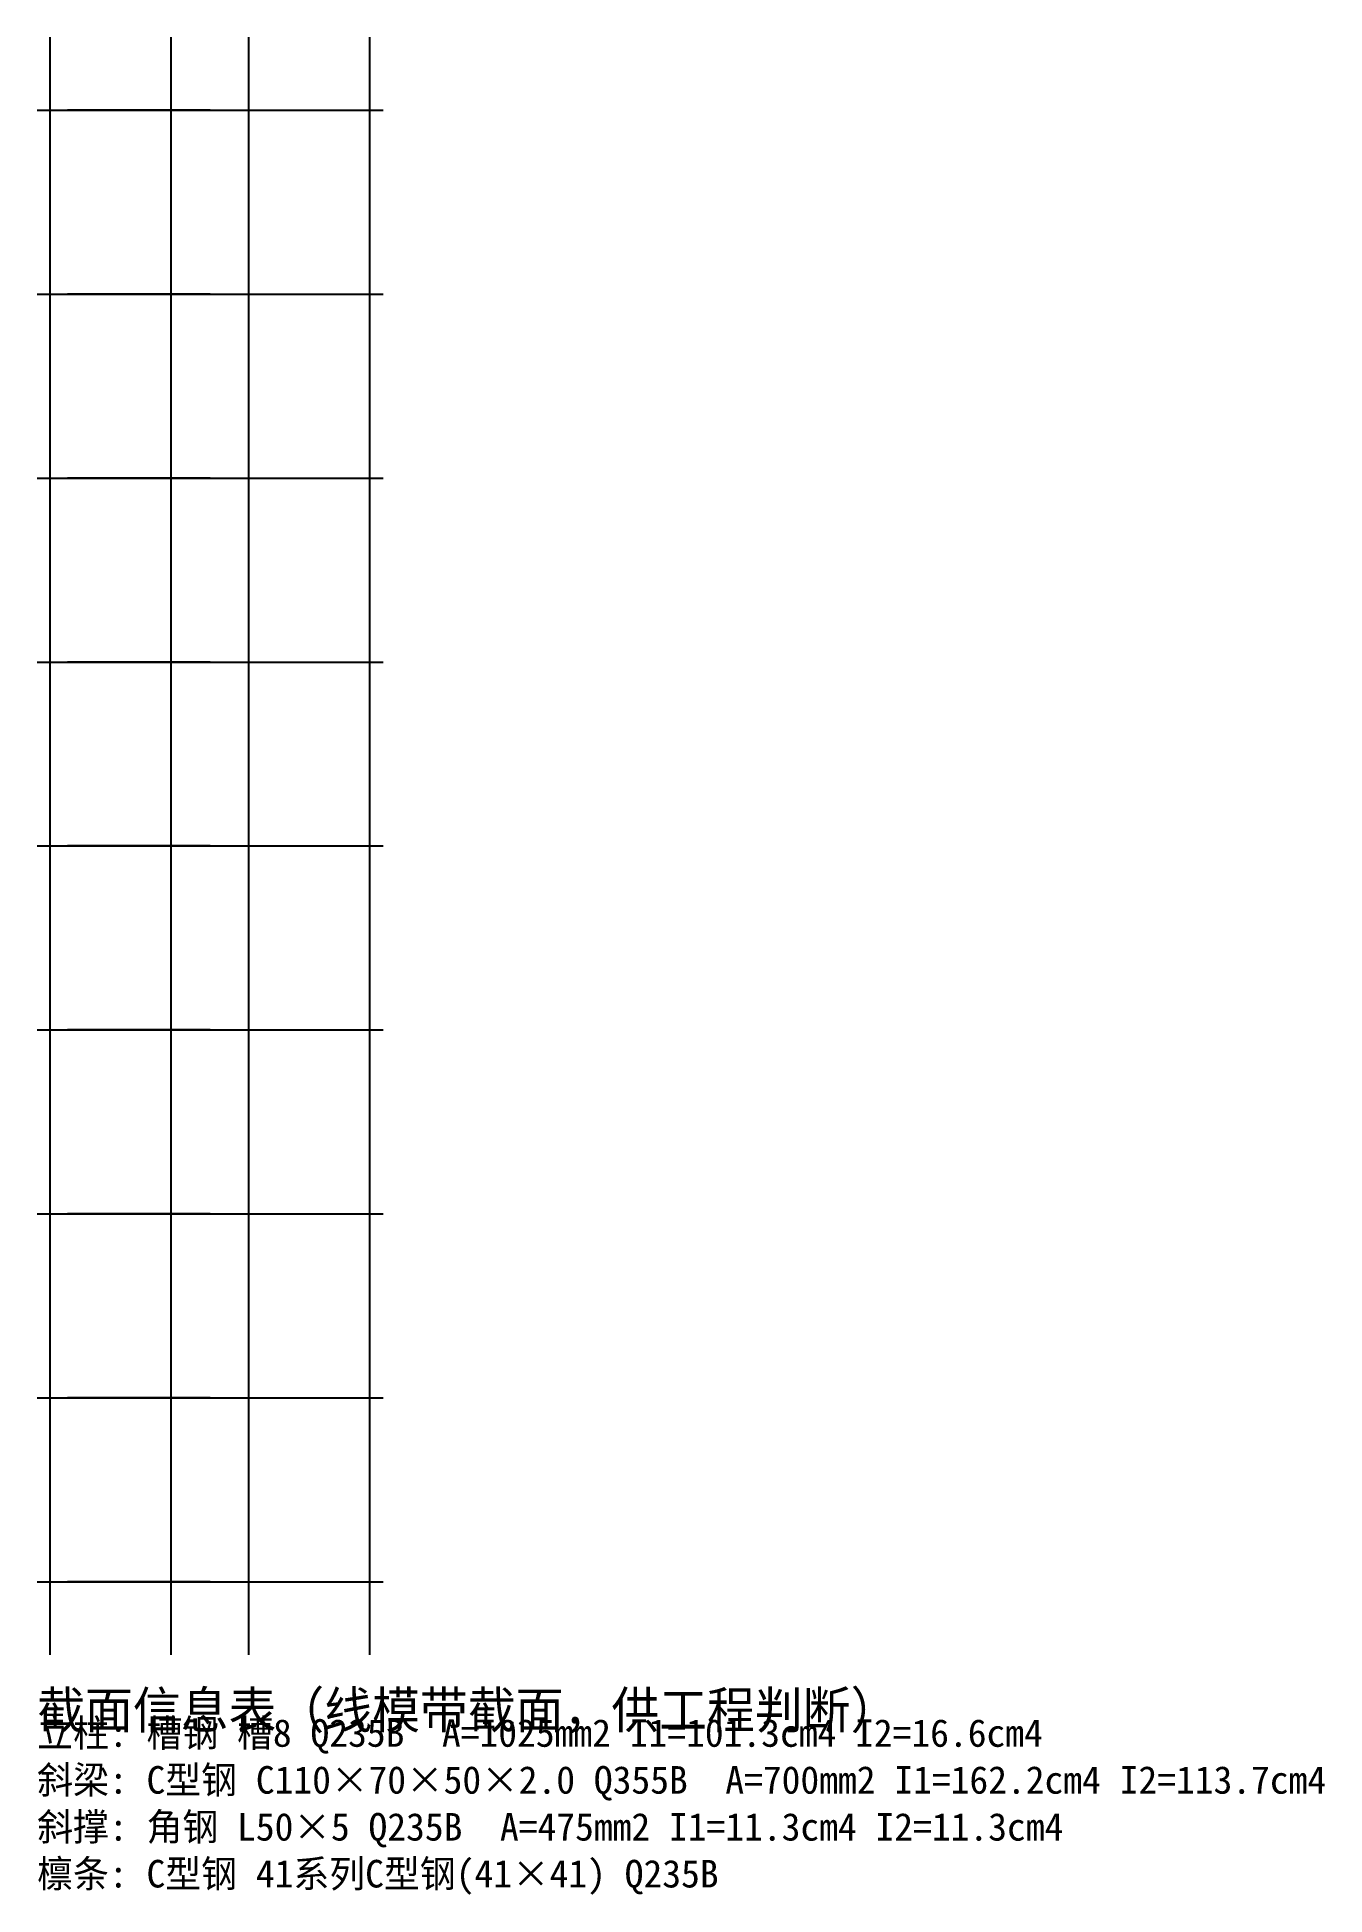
# Model space of a CAD drawing. Header units: millimetres. Extents: x 0 to 13994, y -11405 to 8795.
import ezdxf

# ---------------------------------------------------------------- set-up
doc = ezdxf.new("R2010")
doc.units = ezdxf.units.MM
doc.header["$PDMODE"] = 3
for name, color, linetype in [('L-BEAM', 5, 'Continuous'), ('L-BRACE', 6, 'Continuous'), ('L-COLUMN', 2, 'Continuous'), ('L-PURLIN', 3, 'Continuous'), ('L-SUPPORT', 1, 'Continuous')]:
    doc.layers.add(name, color=color, linetype=linetype)

msp = doc.modelspace()

# ---------------------------------------------------------------- linework, layer by layer
at = {"layer": 'L-BEAM'}
for p, q in [((0, 8000, 850), (3758.77, 8000, 2218.081)), ((0, 6000, 850), (3758.77, 6000, 2218.081)), ((0, 4000, 850), (3758.77, 4000, 2218.081)), ((0, 2000, 850), (3758.77, 2000, 2218.081)), ((0, 0, 850), (3758.77, 0, 2218.081)), ((0, -2000, 850), (3758.77, -2000, 2218.081)), ((0, -4000, 850), (3758.77, -4000, 2218.081)), ((0, -6000, 850), (3758.77, -6000, 2218.081)), ((0, -8000, 850), (3758.77, -8000, 2218.081))]:
    msp.add_line(p, q, dxfattribs=at)
at = {"layer": 'L-BRACE'}
for p, q in [((1879.385, 8000, 300), (328.892, 8000, 969.707)), ((1879.385, 8000, 300), (3429.878, 8000, 2098.374)), ((1879.385, 6000, 300), (328.892, 6000, 969.707)), ((1879.385, 6000, 300), (3429.878, 6000, 2098.374)), ((1879.385, 4000, 300), (328.892, 4000, 969.707)), ((1879.385, 4000, 300), (3429.878, 4000, 2098.374)), ((1879.385, 2000, 300), (328.892, 2000, 969.707)), ((1879.385, 2000, 300), (3429.878, 2000, 2098.374)), ((1879.385, 0, 300), (328.892, 0, 969.707)), ((1879.385, 0, 300), (3429.878, 0, 2098.374)), ((1879.385, -2000, 300), (328.892, -2000, 969.707)), ((1879.385, -2000, 300), (3429.878, -2000, 2098.374)), ((1879.385, -4000, 300), (328.892, -4000, 969.707)), ((1879.385, -4000, 300), (3429.878, -4000, 2098.374)), ((1879.385, -6000, 300), (328.892, -6000, 969.707)), ((1879.385, -6000, 300), (3429.878, -6000, 2098.374)), ((1879.385, -8000, 300), (328.892, -8000, 969.707)), ((1879.385, -8000, 300), (3429.878, -8000, 2098.374))]:
    msp.add_line(p, q, dxfattribs=at)
at = {"layer": 'L-COLUMN'}
for p, q in [((1879.385, 8000), (1879.385, 8000, 1534.04)), ((1879.385, 6000), (1879.385, 6000, 1534.04)), ((1879.385, 4000), (1879.385, 4000, 1534.04)), ((1879.385, 2000), (1879.385, 2000, 1534.04)), ((1879.385, 0), (1879.385, 0, 1534.04)), ((1879.385, -2000), (1879.385, -2000, 1534.04)), ((1879.385, -4000), (1879.385, -4000, 1534.04)), ((1879.385, -6000), (1879.385, -6000, 1534.04)), ((1879.385, -8000), (1879.385, -8000, 1534.04))]:
    msp.add_line(p, q, dxfattribs=at)
at = {"layer": 'L-PURLIN'}
for p, q in [((140.954, -8795, 901.303), (140.954, 8795, 901.303)), ((1456.524, -8795, 1380.131), (1456.524, 8795, 1380.131)), ((2300.368, -8795, 1687.265), (2300.368, 8795, 1687.265)), ((3615.937, -8795, 2166.094), (3615.937, 8795, 2166.094))]:
    msp.add_line(p, q, dxfattribs=at)
at = {"layer": 'L-SUPPORT'}
for p in [(1879.385, 8000), (1879.385, 6000), (1879.385, 4000), (1879.385, 2000), (1879.385, 0), (1879.385, -2000), (1879.385, -4000), (1879.385, -6000), (1879.385, -8000)]:
    msp.add_point(p, dxfattribs=at)

# ---------------------------------------------------------------- texts
for s, height, p in [('截面信息表（线模带截面，供工程判断）', 400, (0, -9595)), ('立柱: 槽钢 槽8 Q235B  A=1025mm2 I1=101.3cm4 I2=16.6cm4', 300, (0, -9795)), ('斜梁: C型钢 C110×70×50×2.0 Q355B  A=700mm2 I1=162.2cm4 I2=113.7cm4', 300, (0, -10305)), ('斜撑: 角钢 L50×5 Q235B  A=475mm2 I1=11.3cm4 I2=11.3cm4', 300, (0, -10815)), ('檩条: C型钢 41系列C型钢(41×41) Q235B', 300, (0, -11325))]:
    msp.add_text(s, height=height).set_placement(p)

doc.saveas('drawing.dxf')
